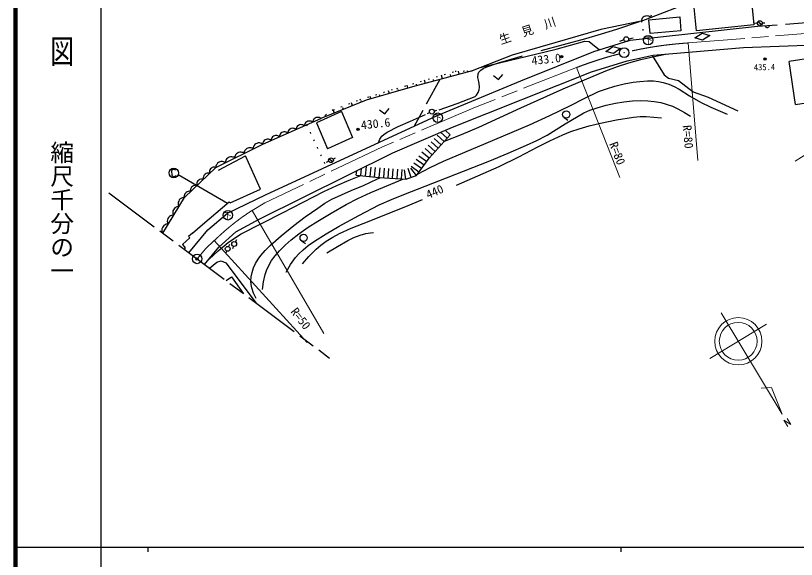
# Model space of a CAD drawing. Units: millimetres, scale not verified. Extents: x 40000 to 680000, y 20000 to 380000.
# Drawn here: x 40000 to 205157, y 202409 to 317450 of the extents above; entities that cross this region are included whole.
import ezdxf
from ezdxf.enums import TextEntityAlignment as Align

# ---------------------------------------------------------------- set-up
doc = ezdxf.new("R2010")
doc.units = ezdxf.units.MM
doc.header["$LTSCALE"] = 1000
doc.header["$PDMODE"] = 32
doc.header["$PDSIZE"] = 500
for name, pattern in [('CHAIN', [18.5, 12, -1.5, 3.5, -1.5]), ('DASHED', [7.5, 6, -1.5]), ('DOTTED', [1.75, 0.25, -1.5])]:
    doc.linetypes.add(name, pattern=pattern)
for name, color, linetype, lineweight in [('M-BGD', 7, 'Continuous', 25), ('M-BGD-EXST', 7, 'Continuous', 25), ('M-BGD-HTXT', 7, 'Continuous', 13), ('M-BMK', 2, 'CHAIN', 13), ('M-BMK-HTXT', 7, 'Continuous', 13), ('M-BMK-SRVR', 3, 'Continuous', 25), ('M-STR-HTXT', 7, 'Continuous', 13), ('M-STR-STRC', 7, 'Continuous', 25), ('M-TTL', 2, 'Continuous', 140), ('M-TTL-BAND', 7, 'Continuous', 25)]:
    doc.layers.add(name, color=color, linetype=linetype, lineweight=lineweight)
doc.layers.add('M-OTRS', color=6, linetype='Continuous')
doc.styles.add('@ＭＳ ゴシック', font='')
doc.styles.add('ＭＳ ゴシック', font='')
doc.styles.get('@ＭＳ ゴシック').set_extended_font_data('@MS Gothic')
doc.styles.get('ＭＳ ゴシック').set_extended_font_data('MS Gothic')

msp = doc.modelspace()

# ---------------------------------------------------------------- linework, layer by layer
at = {"layer": 'M-BGD'}
for p, q in [((195449, 322376), (196159, 315507)), ((172339, 316305), (184349, 321035)), ((184018, 314252), (183514, 319134)), ((172753, 317108), (172563, 316896)), ((172975, 317241), (172753, 317108)), ((173212, 317334), (172975, 317241)), ((173465, 317388), (173212, 317334)), ((173749, 317363), (173465, 317388)), ((173954, 317307), (173749, 317363)), ((174119, 317235), (173954, 317307)), ((173967, 316592), (180473, 317178)), ((174315, 317084), (174119, 317235)), ((174358, 317340), (174315, 317084)), ((174433, 317513), (174358, 317340)), ((180473, 317178), (180739, 314223)), ((172339, 316305), (163809, 314497)), ((172379, 316550), (172339, 316305)), ((172451, 316715), (172379, 316550)), ((172563, 316896), (172451, 316715)), ((174232, 313637), (173967, 316592)), ((196159, 315507), (184018, 314252)), ((196920, 315826), (196322, 315767)), ((196908, 315232), (201072, 315535)), ((197007, 316171), (197828, 315580)), ((197917, 315906), (198517, 315944)), ((202871, 315676), (214347, 316514)), ((163809, 314497), (154073, 311704)), ((170030, 312252), (196913, 315233)), ((170030, 312252), (196913, 315233)), ((180739, 314223), (174232, 313637)), ((198485, 315347), (198535, 315229)), ((198535, 315229), (198602, 315132)), ((198602, 315132), (198711, 315039)), ((198711, 315039), (198816, 314986)), ((198816, 314986), (198940, 314954)), ((198940, 314954), (199101, 314966)), ((199101, 314966), (199220, 315015)), ((199220, 315015), (199316, 315083)), ((199316, 315083), (199410, 315191)), ((199410, 315191), (199463, 315296)), ((199463, 315296), (199494, 315420)), ((162335, 309853), (170030, 312252)), ((162335, 309853), (170030, 312252)), ((168684, 312311), (167733, 311997)), ((169650, 312563), (170633, 312753)), ((154073, 311704), (145052, 309089)), ((154310, 310356), (160415, 312011)), ((160415, 312011), (161289, 311940)), ((161289, 311940), (163482, 310210)), ((174872, 309065), (193972, 310702)), ((174872, 309065), (193972, 310702)), ((193972, 310702), (211090, 311322)), ((193972, 310702), (211090, 311322)), ((145052, 309089), (136557, 305784)), ((138267, 306450), (154310, 310356)), ((146876, 303645), (162335, 309853)), ((146876, 303645), (162335, 309853)), ((169360, 307851), (174872, 309065)), ((169360, 307851), (174872, 309065)), ((174657, 309018), (177180, 304940)), ((215987, 309605), (203631, 307764)), ((161792, 305559), (169360, 307851)), ((161792, 305559), (169360, 307851)), ((204993, 298621), (203631, 307764)), ((136557, 305784), (123974, 302385)), ((132389, 293866), (161792, 305559)), ((132389, 293866), (161792, 305559)), ((133860, 305056), (133687, 305699)), ((135658, 305541), (135600, 305756)), ((128468, 303599), (128373, 303952)), ((130266, 304084), (130064, 304830)), ((132063, 304570), (131957, 304962)), ((141067, 304805), (142174, 303943)), ((142174, 303943), (143080, 305014)), ((177180, 304940), (178115, 304231)), ((178115, 304231), (180220, 303698)), ((123974, 302385), (114138, 299545)), ((122991, 302101), (122816, 302705)), ((124873, 302628), (124788, 302943)), ((126671, 303113), (126490, 303782)), ((128999, 296257), (146876, 303645)), ((128999, 296257), (146876, 303645)), ((180220, 303698), (183317, 301346)), ((117089, 300397), (117008, 300675)), ((119056, 300965), (118889, 301542)), ((121023, 301533), (120937, 301831)), ((183317, 301346), (186520, 300186)), ((204993, 298621), (220206, 301084)), ((114138, 299545), (104593, 295681)), ((111275, 298385), (111020, 299015)), ((113183, 299158), (113062, 299458)), ((115122, 299829), (114967, 300365)), ((186520, 300186), (192760, 297327)), ((107457, 296840), (107188, 297505)), ((109366, 297613), (109235, 297936)), ((116986, 297517), (118113, 296682)), ((118113, 296682), (118993, 297774)), ((128524, 297269), (129104, 297425)), ((92262, 290282), (104593, 295681)), ((92833, 279532), (128999, 296257)), ((92833, 279532), (128999, 296257)), ((103175, 295647), (103010, 295449)), ((103371, 295775), (103175, 295647)), ((103582, 295868), (103371, 295775)), ((103809, 295925), (103582, 295868)), ((108956, 297148), (103666, 294771)), ((104066, 295912), (103809, 295925)), ((104253, 295868), (104066, 295912)), ((104405, 295809), (104253, 295868)), ((104588, 295679), (104405, 295809)), ((105548, 296067), (105458, 296289)), ((108956, 297148), (111279, 291666)), ((127589, 296924), (127047, 296666)), ((156024, 295907), (156845, 295316)), ((99653, 294105), (99488, 293907)), ((99849, 294233), (99653, 294105)), ((100060, 294326), (99849, 294233)), ((100287, 294383), (100060, 294326)), ((100544, 294370), (100287, 294383)), ((100732, 294326), (100544, 294370)), ((100884, 294267), (100732, 294326)), ((101066, 294137), (100884, 294267)), ((101095, 294359), (101066, 294137)), ((101154, 294511), (101095, 294359)), ((101249, 294678), (101154, 294511)), ((101414, 294876), (101249, 294678)), ((101610, 295004), (101414, 294876)), ((101821, 295097), (101610, 295004)), ((102048, 295154), (101821, 295097)), ((102305, 295141), (102048, 295154)), ((102492, 295097), (102305, 295141)), ((102644, 295038), (102492, 295097)), ((102827, 294908), (102644, 295038)), ((102856, 295130), (102827, 294908)), ((102915, 295282), (102856, 295130)), ((103010, 295449), (102915, 295282)), ((103668, 294772), (105991, 289290)), ((95966, 292365), (95872, 292198)), ((96131, 292563), (95966, 292365)), ((96327, 292691), (96131, 292563)), ((96538, 292784), (96327, 292691)), ((96765, 292841), (96538, 292784)), ((97023, 292828), (96765, 292841)), ((97210, 292784), (97023, 292828)), ((97362, 292725), (97210, 292784)), ((97544, 292595), (97362, 292725)), ((97573, 292817), (97544, 292595)), ((97632, 292969), (97573, 292817)), ((97727, 293136), (97632, 292969)), ((97892, 293334), (97727, 293136)), ((98088, 293462), (97892, 293334)), ((98299, 293555), (98088, 293462)), ((98526, 293612), (98299, 293555)), ((98784, 293599), (98526, 293612)), ((98971, 293555), (98784, 293599)), ((99123, 293496), (98971, 293555)), ((99305, 293366), (99123, 293496)), ((99334, 293588), (99305, 293366)), ((99393, 293740), (99334, 293588)), ((99488, 293907), (99393, 293740)), ((119803, 288389), (132389, 293866)), ((119803, 288389), (132389, 293866)), ((131281, 291508), (129888, 292777)), ((131919, 292209), (130840, 293192)), ((92444, 290823), (92350, 290656)), ((92609, 291021), (92444, 290823)), ((92805, 291149), (92609, 291021)), ((93017, 291242), (92805, 291149)), ((93243, 291299), (93017, 291242)), ((93501, 291286), (93243, 291299)), ((93688, 291242), (93501, 291286)), ((93840, 291183), (93688, 291242)), ((94023, 291053), (93840, 291183)), ((94051, 291275), (94023, 291053)), ((94111, 291427), (94051, 291275)), ((94205, 291594), (94111, 291427)), ((94370, 291792), (94205, 291594)), ((94566, 291920), (94370, 291792)), ((94778, 292013), (94566, 291920)), ((95004, 292070), (94778, 292013)), ((95262, 292057), (95004, 292070)), ((95449, 292013), (95262, 292057)), ((95601, 291954), (95449, 292013)), ((95784, 291824), (95601, 291954)), ((95812, 292046), (95784, 291824)), ((95872, 292198), (95812, 292046)), ((111279, 291666), (105989, 289289)), ((127453, 287306), (131919, 292209)), ((129367, 289407), (127887, 290755)), ((130005, 290108), (128525, 291456)), ((130643, 290808), (129163, 292156)), ((82363, 285344), (92262, 290282)), ((88681, 289160), (88509, 288932)), ((88890, 289312), (88681, 289160)), ((89118, 289426), (88890, 289312)), ((89365, 289502), (89118, 289426)), ((89650, 289501), (89365, 289502)), ((89859, 289463), (89650, 289501)), ((90030, 289406), (89859, 289463)), ((90239, 289273), (90030, 289406)), ((90259, 289532), (90239, 289273)), ((90319, 289711), (90259, 289532)), ((90419, 289910), (90319, 289711)), ((90598, 290148), (90419, 289910)), ((90817, 290307), (90598, 290148)), ((91056, 290427), (90817, 290307)), ((91315, 290506), (91056, 290427)), ((91614, 290506), (91315, 290506)), ((91833, 290466), (91614, 290506)), ((92012, 290406), (91833, 290466)), ((92231, 290266), (92012, 290406)), ((92290, 290504), (92262, 290282)), ((92350, 290656), (92290, 290504)), ((128091, 288007), (126611, 289355)), ((128729, 288707), (127249, 290055)), ((82884, 284787), (88624, 287776)), ((85172, 287491), (84933, 287372)), ((85431, 287571), (85172, 287491)), ((85729, 287571), (85431, 287571)), ((85948, 287531), (85729, 287571)), ((86127, 287471), (85948, 287531)), ((86346, 287331), (86127, 287471)), ((86366, 287590), (86346, 287331)), ((86426, 287769), (86366, 287590)), ((86526, 287968), (86426, 287769)), ((86705, 288207), (86526, 287968)), ((86924, 288366), (86705, 288207)), ((87163, 288485), (86924, 288366)), ((87422, 288564), (87163, 288485)), ((87721, 288564), (87422, 288564)), ((87940, 288524), (87721, 288564)), ((88119, 288464), (87940, 288524)), ((88338, 288325), (88119, 288464)), ((88357, 288572), (88338, 288325)), ((88414, 288743), (88357, 288572)), ((88509, 288932), (88414, 288743)), ((91796, 280753), (88624, 287776)), ((91503, 274415), (119803, 288389)), ((91503, 274415), (119803, 288389)), ((107143, 287089), (107671, 287374)), ((126920, 286566), (125296, 287735)), ((127453, 287306), (125898, 288567)), ((82443, 285782), (82383, 285603)), ((82542, 285981), (82443, 285782)), ((82722, 286220), (82542, 285981)), ((82941, 286379), (82722, 286220)), ((83180, 286498), (82941, 286379)), ((83439, 286577), (83180, 286498)), ((83737, 286577), (83439, 286577)), ((83956, 286537), (83737, 286577)), ((84135, 286477), (83956, 286537)), ((84354, 286338), (84135, 286477)), ((84374, 286596), (84354, 286338)), ((84434, 286776), (84374, 286596)), ((84534, 286975), (84434, 286776)), ((84713, 287213), (84534, 286975)), ((84933, 287372), (84713, 287213)), ((106246, 286646), (105698, 286401)), ((106293, 287146), (107114, 286555)), ((125854, 285085), (124230, 286255)), ((126387, 285826), (124763, 286995)), ((124788, 283605), (127453, 287306)), ((75726, 278962), (82363, 285344)), ((80509, 284118), (80276, 284045)), ((80690, 284140), (80509, 284118)), ((80845, 284137), (80690, 284140)), ((81050, 284082), (80845, 284137)), ((81005, 284443), (81002, 284289)), ((81002, 284289), (81050, 284082)), ((81034, 284623), (81005, 284443)), ((81116, 284853), (81034, 284623)), ((81248, 285031), (81116, 284853)), ((81406, 285182), (81248, 285031)), ((81589, 285308), (81406, 285182)), ((81822, 285380), (81589, 285308)), ((82003, 285402), (81822, 285380)), ((82157, 285399), (82003, 285402)), ((82362, 285344), (82157, 285399)), ((82383, 285603), (82363, 285344)), ((112064, 283712), (112152, 284611)), ((113035, 283616), (113184, 285121)), ((114007, 283520), (114204, 285512)), ((114979, 283424), (115175, 285416)), ((115950, 283328), (116147, 285320)), ((116922, 283232), (117094, 285226)), ((117861, 283163), (118008, 285159)), ((118800, 283094), (118947, 285090)), ((119739, 283025), (119886, 285021)), ((120678, 282956), (120825, 284952)), ((121617, 282887), (121764, 284883)), ((122556, 282818), (122291, 284802)), ((123672, 283211), (123007, 285099)), ((124788, 283605), (123588, 285207)), ((125321, 284345), (123697, 285515)), ((78561, 282489), (78422, 282301)), ((78728, 282649), (78561, 282489)), ((78921, 282781), (78728, 282649)), ((79167, 282858), (78921, 282781)), ((79358, 282881), (79167, 282858)), ((79521, 282878), (79358, 282881)), ((79737, 282819), (79521, 282878)), ((79693, 283181), (79690, 283026)), ((79690, 283026), (79737, 282819)), ((79722, 283361), (79693, 283181)), ((79804, 283591), (79722, 283361)), ((79936, 283768), (79804, 283591)), ((80093, 283920), (79936, 283768)), ((80276, 284045), (80093, 283920)), ((112064, 283712), (116922, 283232)), ((116922, 283232), (122556, 282818)), ((122556, 282818), (124788, 283605)), ((77105, 280996), (77024, 280766)), ((77238, 281174), (77105, 280996)), ((77395, 281325), (77238, 281174)), ((77578, 281450), (77395, 281325)), ((77811, 281523), (77578, 281450)), ((77992, 281545), (77811, 281523)), ((78146, 281542), (77992, 281545)), ((78351, 281487), (78146, 281542)), ((78305, 281868), (78301, 281705)), ((78301, 281705), (78351, 281487)), ((78335, 282058), (78305, 281868)), ((78422, 282301), (78335, 282058)), ((75682, 279324), (75679, 279169)), ((75679, 279169), (75726, 278962)), ((75711, 279503), (75682, 279324)), ((75793, 279734), (75711, 279503)), ((75925, 279911), (75793, 279734)), ((76083, 280063), (75925, 279911)), ((76265, 280188), (76083, 280063)), ((76499, 280261), (76265, 280188)), ((76679, 280283), (76499, 280261)), ((76834, 280280), (76679, 280283)), ((77039, 280225), (76834, 280280)), ((76994, 280586), (76991, 280432)), ((76991, 280432), (77039, 280225)), ((77024, 280766), (76994, 280586)), ((84800, 275678), (92833, 279532)), ((84800, 275678), (92833, 279532)), ((85409, 277868), (91796, 280753)), ((71107, 271439), (75726, 278962)), ((74389, 277976), (74363, 277678)), ((74363, 277678), (74384, 277457)), ((74491, 278227), (74389, 277976)), ((74631, 278454), (74491, 278227)), ((74809, 278659), (74631, 278454)), ((75062, 278816), (74809, 278659)), ((75269, 278898), (75062, 278816)), ((75453, 278942), (75269, 278898)), ((75712, 278940), (75453, 278942)), ((79517, 273234), (85178, 278074)), ((85178, 278074), (85409, 277868)), ((73285, 276123), (73260, 275839)), ((73260, 275839), (73280, 275627)), ((73382, 276362), (73285, 276123)), ((73515, 276580), (73382, 276362)), ((73685, 276775), (73515, 276580)), ((73927, 276925), (73685, 276775)), ((74125, 277003), (73927, 276925)), ((74300, 277045), (74125, 277003)), ((74548, 277043), (74300, 277045)), ((74384, 277457), (74428, 277273)), ((74428, 277273), (74548, 277043)), ((72113, 274269), (72087, 273971)), ((72215, 274519), (72113, 274269)), ((72354, 274747), (72215, 274519)), ((72532, 274951), (72354, 274747)), ((72786, 275109), (72532, 274951)), ((72993, 275191), (72786, 275109)), ((73176, 275235), (72993, 275191)), ((73436, 275232), (73176, 275235)), ((73280, 275627), (73322, 275452)), ((73322, 275452), (73436, 275232)), ((80665, 272155), (84800, 275678)), ((80665, 272155), (84800, 275678)), ((86606, 271713), (91503, 274415)), ((86606, 271713), (91503, 274415)), ((71050, 272623), (70948, 272372)), ((71190, 272850), (71050, 272623)), ((71367, 273055), (71190, 272850)), ((71621, 273212), (71367, 273055)), ((71828, 273294), (71621, 273212)), ((72012, 273338), (71828, 273294)), ((72271, 273336), (72012, 273338)), ((72087, 273971), (72108, 273749)), ((72108, 273749), (72151, 273566)), ((72151, 273566), (72271, 273336)), ((77403, 271436), (79517, 273234)), ((70948, 272372), (70922, 272074)), ((70922, 272074), (70943, 271853)), ((70943, 271853), (70987, 271669)), ((70987, 271669), (71107, 271439)), ((77403, 271436), (76544, 270692)), ((76653, 267285), (80665, 272155)), ((76653, 267285), (80665, 272155)), ((82993, 268476), (86606, 271713)), ((82993, 268476), (86606, 271713)), ((76876, 270415), (75298, 269041)), ((76544, 270692), (76876, 270415)), ((86487, 269565), (86793, 270081)), ((100476, 269818), (101297, 269227)), ((75298, 269041), (75848, 268315)), ((75848, 268315), (75649, 268037)), ((79988, 264788), (82993, 268476)), ((79988, 264788), (82993, 268476)), ((84656, 267652), (84406, 267106)), ((85064, 268566), (85305, 269116)), ((86062, 268663), (85859, 268098)), ((81013, 264020), (82588, 265314)), ((82588, 265314), (83507, 265602)), ((83507, 265602), (84466, 265149)), ((84466, 265149), (90865, 256642)), ((84541, 261378), (85645, 262179)), ((85645, 262179), (88230, 258616))]:
    msp.add_line(p, q, dxfattribs=at)
at = {"layer": 'M-BGD', "linetype": 'DOTTED'}
for p, q in [((172339, 316305), (172999, 312581)), ((120605, 302057), (132954, 305677)), ((132954, 305677), (136557, 305784)), ((112782, 299710), (120605, 302057)), ((107188, 297505), (112782, 299710)), ((107188, 297505), (104593, 295681)), ((101552, 294350), (105688, 285477))]:
    msp.add_line(p, q, dxfattribs=at)
at = {"layer": 'M-BGD', "linetype": 'DASHED'}
msp.add_line((129760, 303948), (124290, 294080), dxfattribs=at)
at = {"layer": 'M-BGD', "linetype": 'CHAIN'}
msp.add_line((59688, 279990), (106427, 244988), dxfattribs=at)
at = {"layer": 'M-BGD'}
for points in [[(151156, 310036), (160650, 312639), (163962, 313566), (167211, 314583), (171953, 316224)], [(129561, 297542), (133376, 298877), (137204, 300353), (137511, 300647), (137835, 301167), (138030, 301761), (138104, 302307), (138065, 303116), (137924, 303774), (137808, 304368), (137834, 305106), (137995, 305480), (138414, 305928), (138920, 306266), (139653, 306609), (142119, 307454), (144832, 308271), (147245, 308952)], [(130724, 290896), (134304, 292299), (137985, 293857), (146873, 297935), (155822, 301975), (164836, 305769), (167301, 306689), (169691, 307468), (172231, 308154), (174812, 308742), (177487, 309289)], [(125016, 283922), (127702, 285338), (130501, 286689), (139544, 290459), (148671, 294333), (153024, 296339), (157388, 298468), (160276, 299938), (163319, 301361), (165018, 301993), (166757, 302520), (168731, 302995), (170650, 303351), (172070, 303542), (173696, 303651), (174909, 303623), (176000, 303496), (176991, 303283), (178154, 302917), (179278, 302440), (180328, 301880), (182551, 300473), (184900, 299120), (187094, 298071), (189512, 297036), (190529, 296615)], [(97220, 263202), (98180, 264765), (99226, 266252), (99928, 267072), (100791, 267915), (101885, 268817), (103218, 269759), (105658, 271268), (108471, 272875), (112612, 275193), (116872, 277452), (119477, 278560), (122126, 279572), (131167, 283144), (140288, 286726), (144195, 288324), (148075, 290022), (150281, 291040), (152437, 292159), (156212, 294525), (160175, 296871), (161468, 297427), (162993, 297960), (164955, 298502), (166862, 298924), (168669, 299228), (170487, 299423), (172107, 299489), (173728, 299438), (175056, 299299), (176459, 299046), (177639, 298738), (178974, 298264), (180084, 297752), (181499, 296967), (182744, 296208)], [(116730, 290583), (117057, 291336), (117460, 291929), (117908, 292325), (118608, 292763), (120945, 293956), (123516, 295147), (126675, 296517)], [(133245, 281580), (142266, 285551), (146448, 287588), (150500, 289675), (153030, 290962), (155781, 292243), (157465, 292928), (159213, 293524), (161349, 294123), (163716, 294676), (167129, 295372), (170737, 295996), (172143, 296118), (173409, 296126), (176595, 295800)], [(80915, 265925), (82873, 267680), (84976, 269417), (86287, 270370), (87697, 271260), (96425, 275709), (105197, 280258), (107952, 281532), (110568, 282634), (113029, 283616)], [(90886, 257620), (90351, 258727), (89944, 259865), (89818, 260530), (89778, 261339), (89842, 262156), (90038, 263133), (90353, 264106), (90769, 265033), (91277, 265907), (91880, 266731), (92820, 267792), (93835, 268782), (96202, 270846), (98866, 273022), (101263, 274864), (103895, 276748), (105418, 277745), (106907, 278596), (108909, 279560), (110960, 280433), (113606, 281539), (116549, 282890), (117222, 283210)], [(92200, 259478), (92427, 261099), (92765, 262678), (93037, 263508), (93535, 264601), (94159, 265641), (94887, 266628), (95838, 267717), (97016, 268883), (98321, 270031), (99918, 271289), (101900, 272685), (103937, 273992), (106769, 275687), (109951, 277463), (112418, 278728), (115166, 280016), (121920, 282865)], [(100681, 264948), (102038, 266469), (103599, 268056), (104586, 268911), (105719, 269744), (107091, 270594), (108528, 271354), (110947, 272452), (113518, 273502), (122554, 277039), (126082, 278514)], [(105856, 267241), (108080, 268639), (110269, 269884), (111554, 270506), (112880, 271016), (114051, 271325), (115058, 271481), (115688, 271553)]]:
    msp.add_lwpolyline(points, dxfattribs=at)
for centre, radius in [((197418, 315875), 506), ((169159, 312468), 506), ((155495, 308776), 253), ((155495, 308776), 152), ((155495, 308776), 50.6), ((198547, 308296), 253), ((198547, 308296), 152), ((198547, 308296), 50.6), ((128041, 297139), 506), ((156474, 296531), 769), ((112452, 293390), 253), ((112452, 293390), 152), ((112452, 293390), 50.6), ((106703, 286850), 506), ((100926, 270442), 769), ((86232, 269134), 506), ((84864, 268107), 506)]:
    msp.add_circle(centre, radius, dxfattribs=at)
at = {"layer": 'M-BGD-EXST'}
for centre in [(173806, 312248), (129287, 295854), (84909, 275210)]:
    msp.add_circle(centre, 1001, dxfattribs=at)
at = {"layer": 'M-BGD-HTXT'}
for p, q in [((202171, 233131), (189228, 254543)), ((186857, 244924), (198848, 252172)), ((199921, 238788), (197691, 238609)), ((202171, 233131), (199921, 238788)), ((204017, 230921), (202530, 231832)), ((202530, 231832), (203339, 230509)), ((203218, 232242), (204017, 230921))]:
    msp.add_line(p, q, dxfattribs=at)
for centre, radius in [((192876, 248560), 5004), ((192852, 248548), 4003)]:
    msp.add_circle(centre, radius, dxfattribs=at)
at = {"layer": 'M-BMK'}
for p, q in [((182297, 311666), (213824, 314201)), ((158635, 306459), (136933, 297922)), ((136933, 297922), (117591, 289702)), ((117591, 289702), (92744, 277816)), ((92744, 277816), (90044, 276245)), ((80135, 268118), (82030, 269849)), ((78396, 265980), (80135, 268118))]:
    msp.add_line(p, q, dxfattribs=at)
for centre, radius, start, end in [((187475, 231770), 80064, 93.70865, 102.8223), ((187476, 231770), 80064, 104.27079, 111.11362), ((117088, 234142), 50040, 122.71329, 134.47419)]:
    msp.add_arc(centre, radius, start, end, dxfattribs=at)
at = {"layer": 'M-BMK-HTXT'}
for p, q in [((184299, 286770), (182297, 311666)), ((167784, 283199), (158635, 306459)), ((105190, 250222), (90044, 276245)), ((101692, 248320), (82030, 269849))]:
    msp.add_line(p, q, dxfattribs=at)
at = {"layer": 'M-BMK-SRVR'}
for centre, radius in [((168722, 309606), 1012), ((168722, 309606), 40.5), ((78396, 265980), 1012), ((78396, 265980), 40.5)]:
    msp.add_circle(centre, radius, dxfattribs=at)
at = {"layer": 'M-OTRS'}
msp.add_point((78396, 265980), dxfattribs=at)
at = {"layer": 'M-STR-HTXT'}
msp.add_line((214921, 293031), (204898, 286659), dxfattribs=at)
at = {"layer": 'M-STR-STRC'}
for p, q in [((183665, 312783), (185231, 313753)), ((185278, 312250), (183665, 312783)), ((185231, 313753), (186844, 313219)), ((186844, 313219), (185278, 312250)), ((164818, 309836), (166301, 310927)), ((166301, 310927), (167952, 310524)), ((167952, 310524), (166469, 309433)), ((166469, 309433), (164818, 309836)), ((73073, 284730), (72969, 284556)), ((72969, 284556), (73066, 283671)), ((73221, 284868), (73073, 284730)), ((73583, 284908), (73221, 284868)), ((73757, 284805), (73583, 284908)), ((73850, 284693), (73757, 284805)), ((73066, 283671), (73204, 283523)), ((73204, 283523), (73378, 283420)), ((73378, 283420), (73740, 283459)), ((73740, 283459), (73892, 283557)), ((73892, 283557), (73959, 283687)), ((84785, 277734), (74380, 283764)), ((84785, 277734), (74380, 283764))]:
    msp.add_line(p, q, dxfattribs=at)
msp.add_circle((73460, 284162), 1012, dxfattribs=at)
at = {"layer": 'M-TTL'}
msp.add_line((40000, 380000), (40000, 20000), dxfattribs=at)
at = {"layer": 'M-TTL-BAND'}
for p, q in [((58000, 370000), (58000, 20000)), ((40000, 205000), (579000, 205000)), ((68000, 205000), (68000, 204000)), ((168000, 205000), (168000, 204000))]:
    msp.add_line(p, q, dxfattribs=at)

# ---------------------------------------------------------------- texts
at = {"layer": 'M-BGD', "style": 'ＭＳ ゴシック'}
for s, height, rotation, p in [('生\u3000見\u3000川', 1833, 18.892, (142824, 310833)), ('433.0', 1833, 5.792, (149293, 306461)), ('435.4', 1320, 0.892, (196183, 305470)), ('430.6', 1833, 5.792, (113195, 292831)), ('440', 1833, 23.292, (127507, 278125))]:
    msp.add_text(s, height=height, rotation=rotation, dxfattribs=at).set_placement(p, align=Align.BOTTOM_LEFT)
at = {"layer": 'M-BGD-EXST', "style": 'ＭＳ ゴシック'}
for p in [(173036, 311098), (128421, 294670), (84032, 273985)]:
    msp.add_text('下', height=1320, rotation=5.792, dxfattribs=at).set_placement(p, align=Align.BOTTOM_LEFT)
at = {"layer": 'M-BMK-HTXT', "style": 'ＭＳ ゴシック'}
for s, rotation, p in [('R=80', 275.192, (180559, 294164)), ('R=80', 291.192, (165020, 290117)), ('R=50', 307.492, (97632, 254448))]:
    msp.add_text(s, height=1833, rotation=rotation, dxfattribs=at).set_placement(p, align=Align.BOTTOM_LEFT)
at = {"layer": 'M-TTL-BAND', "style": '@ＭＳ ゴシック', "width": 1.4}
msp.add_text('平  面  図', height=3666, rotation=270, dxfattribs=at).set_placement((49777, 306475), align=Align.MIDDLE_RIGHT)
at = {"layer": 'M-TTL-BAND', "style": '@ＭＳ ゴシック'}
msp.add_text('縮尺千分の一', height=3666, rotation=270, dxfattribs=at).set_placement((49777, 261030), align=Align.MIDDLE_RIGHT)

doc.saveas('drawing.dxf')
